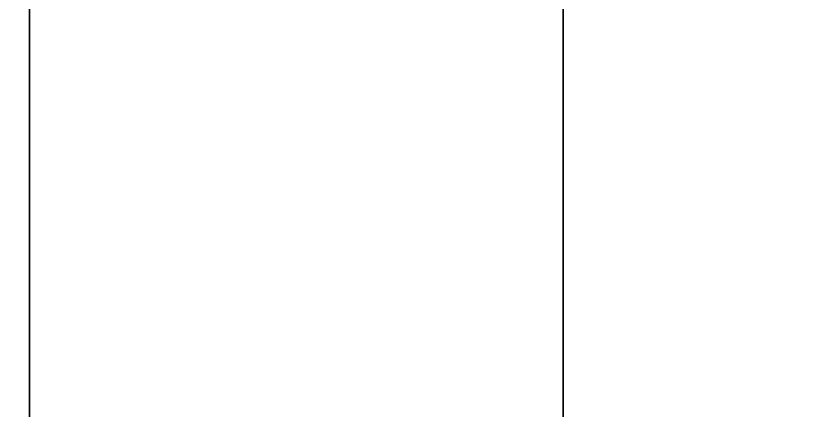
# Model space of a CAD drawing. Extents: x -150 to 2334, y -150 to 2984.
# Drawn here: x 1633.53 to 1659.9, y 727.8 to 741.13 of the extents above; entities that cross this region are included whole.
import ezdxf

# ---------------------------------------------------------------- set-up
doc = ezdxf.new("R2010")
doc.units = 0
for name, color, linetype in [('LAYER0', 7, 'CONTINUOUS'), ('LAYER278', 7, 'CONTINUOUS'), ('LAYER289', 7, 'CONTINUOUS'), ('LAYER309', 7, 'CONTINUOUS')]:
    doc.layers.add(name, color=color, linetype=linetype)

msp = doc.modelspace()

# ---------------------------------------------------------------- linework, layer by layer
at = {"layer": 'LAYER0', "invisible_edges": 1}
for points in [[(2334, 2984, -5), (-150, -150, -5), (-150, 2984, -5), (2334, 2984, -5)], [(-150, -150, -5), (2334, 2984, -5), (2334, -150, -5), (-150, -150, -5)], [(2334, -150), (-150, 2984), (-150, -150), (2334, -150)], [(-150, 2984), (2334, -150), (2334, 2984), (-150, 2984)]]:
    msp.add_3dface(points, dxfattribs=at)
at = {"layer": 'LAYER278', "invisible_edges": 1}
for points in [[(2164, 45.78802, 80), (1614, 758.458, 80), (2164, 758.458, 80), (2164, 45.78802, 80)], [(1614, 758.458, 80), (2164, 45.78802, 80), (1614, 45.78802, 80), (1614, 758.458, 80)], [(1614, 45.78802, 98), (2164, 758.458, 98), (1614, 758.458, 98), (1614, 45.78802, 98)], [(2164, 758.458, 98), (1614, 45.78802, 98), (2164, 45.78802, 98), (2164, 758.458, 98)]]:
    msp.add_3dface(points, dxfattribs=at)
at = {"layer": 'LAYER289', "invisible_edges": 1}
for points in [[(1634, 45.78802), (1652, 758.458), (1652, 45.78802), (1634, 45.78802)], [(1652, 758.458), (1634, 45.78802), (1634, 758.458), (1652, 758.458)], [(1634, 758.458, 80), (1652, 45.78802, 80), (1652, 758.458, 80), (1634, 758.458, 80)], [(1652, 45.78802, 80), (1634, 758.458, 80), (1634, 45.78802, 80), (1652, 45.78802, 80)], [(1634, 45.78802), (1634, 758.458, 80), (1634, 758.458), (1634, 45.78802)], [(1634, 758.458, 80), (1634, 45.78802), (1634, 45.78802, 80), (1634, 758.458, 80)], [(1652, 45.78802, 80), (1652, 758.458), (1652, 758.458, 80), (1652, 45.78802, 80)], [(1652, 758.458), (1652, 45.78802, 80), (1652, 45.78802), (1652, 758.458)]]:
    msp.add_3dface(points, dxfattribs=at)
at = {"layer": 'LAYER309', "invisible_edges": 1}
for points in [[(2164, 758.458, 2349), (1614, 45.78802, 2349), (2164, 45.78802, 2349), (2164, 758.458, 2349)], [(1614, 45.78802, 2349), (2164, 758.458, 2349), (1614, 758.458, 2349), (1614, 45.78802, 2349)], [(1614, 758.458, 2331), (2164, 45.78802, 2331), (1614, 45.78802, 2331), (1614, 758.458, 2331)], [(2164, 45.78802, 2331), (1614, 758.458, 2331), (2164, 758.458, 2331), (2164, 45.78802, 2331)]]:
    msp.add_3dface(points, dxfattribs=at)

doc.saveas('drawing.dxf')
